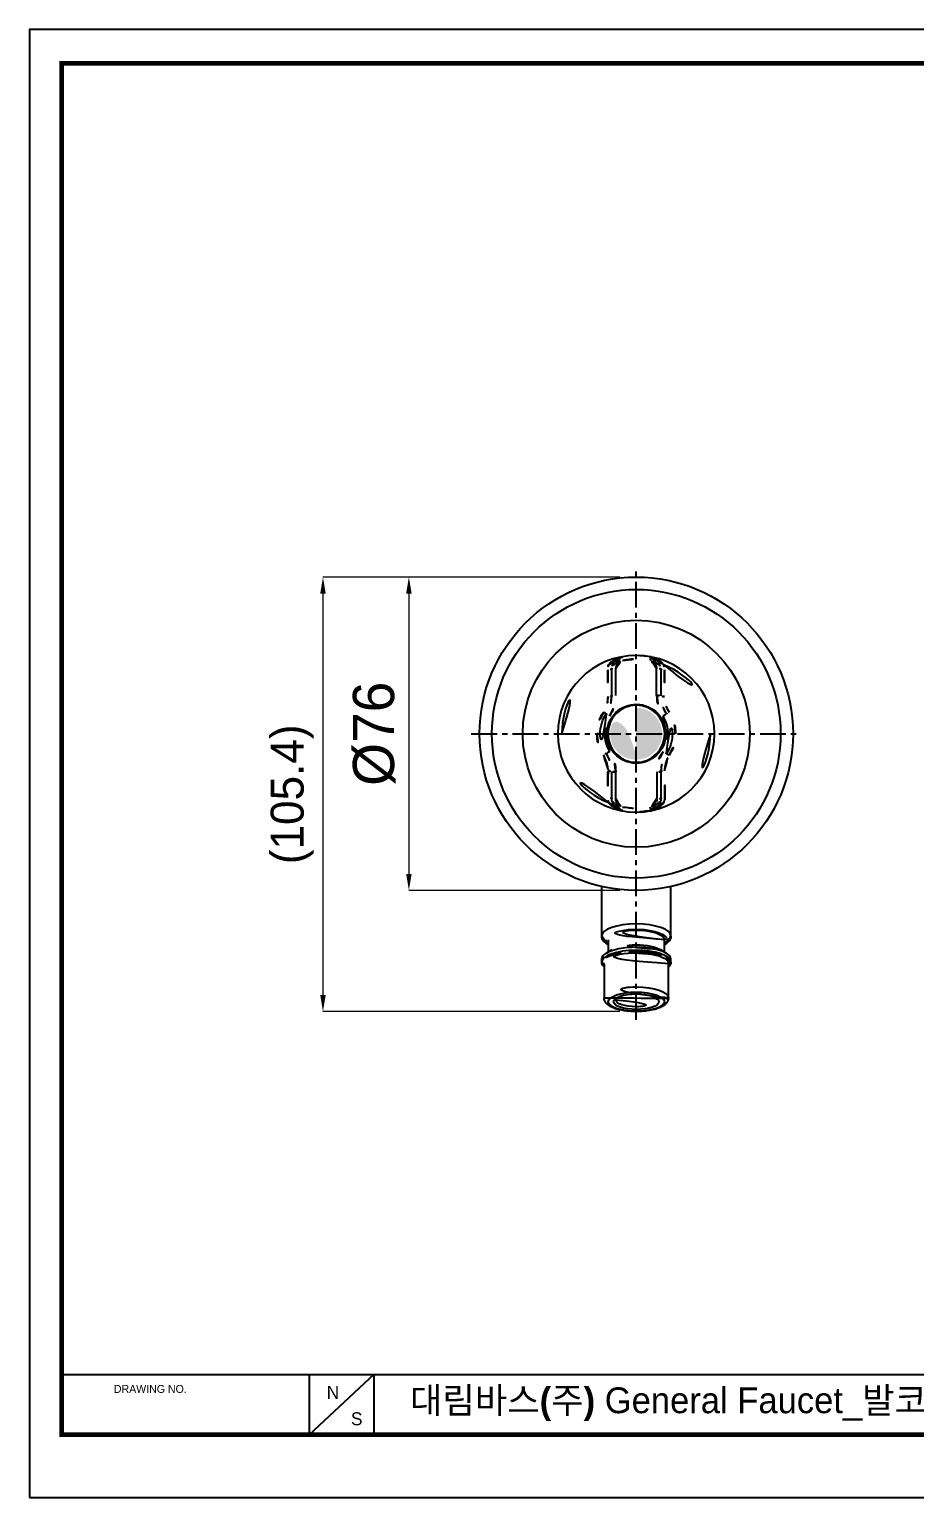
# Model space of a CAD drawing. Extents: x 16296679582 to 16296680068, y -37409616349 to -37409615993.
# Drawn here: x 16296679581.7 to 16296679796.3, y -37409616348.8 to -37409615992.6 of the extents above; entities that cross this region are included whole.
import ezdxf

# ---------------------------------------------------------------- set-up
doc = ezdxf.new("R2010")
doc.units = 0
doc.header["$LTSCALE"] = 10
doc.header["$MEASUREMENT"] = 0
doc.header["$PDMODE"] = 3
doc.header["$PDSIZE"] = -10
doc.linetypes.add('CENTER', pattern=[2, 1.25, -0.25, 0.25, -0.25])
doc.layers.get('0').update_dxf_attribs({"linetype": 'CONTINUOUS'})
doc.layers.get('DEFPOINTS').update_dxf_attribs({"linetype": 'CONTINUOUS'})
doc.layers.add('CL', color=2, linetype='CENTER')
doc.layers.add('DWG', color=7, linetype='CONTINUOUS')
doc.styles.add('Daelim Dimension', font='')
doc.styles.get('Daelim Dimension').set_extended_font_data('나눔고딕')
doc.dimstyles.new('DEFAULT', dxfattribs={"dimscale": 2, "dimtxt": 2, "dimasz": 2, "dimexe": 0, "dimexo": 2, "dimgap": 1, "dimtad": 1, "dimdec": 1, "dimzin": 9, "dimdsep": 46, "dimtxsty": 'Daelim Dimension', "dimcen": 0.5, "dimclrd": 252, "dimclre": 252, "dimclrt": 3, "dimadec": 1, "dimazin": 0, "dimtfac": 1, "dimtdec": 1, "dimtix": 1, "dimtmove": 0, "dimatfit": 3, "dimfxl": 1, "dimtolj": 1, "dimtzin": 1, "dimlwd": 9, "dimlwe": 9, "dimarcsym": 0})

# ---------------------------------------------------------------- blocks, each defined once
blk = doc.blocks.new('1111')
at = {"layer": 'DWG'}
h = blk.add_hatch(color=5, dxfattribs=at)
edge = h.paths.add_edge_path()
edge.add_arc((3152.131921102599, -526.1323543896319), 5.315906430424661, 450, 630)
edge.add_line((3152.131921102599, -531.4482608200566), (3152.131921102599, -532.4482608200566))
edge.add_arc((3152.131921102599, -526.1323543896319), 6.315906430424661, 90, 270, ccw=False)
edge.add_line((3152.131921102599, -519.8164479592073), (3152.131921102599, -520.8164479592073))
h = blk.add_hatch(color=5, dxfattribs=at)
edge = h.paths.add_edge_path()
edge.add_arc((3152.131921102599, -526.1323543896319), 6.315906430424661, 270, 450, ccw=False)
edge.add_line((3152.131921102599, -532.4482608200566), (3152.131921102599, -531.4482608200566))
edge.add_arc((3152.131921102599, -526.1323543896319), 5.315906430424661, 270, 450)
edge.add_line((3152.131921102599, -520.8164479592073), (3152.131921102599, -519.8164479592073))
for p, q in [((3146.169274242664, -510.4043351490695), (3146.169274242664, -516.937479600723)), ((3147.169274242664, -516.8853192271636), (3147.169274242664, -510.3105647223542)), ((3157.094567962534, -516.8853192271636), (3157.094567962534, -510.3105647223542)), ((3158.094567962534, -510.4043351490695), (3158.094567962534, -516.937479600723)), ((3160.844567962534, -526.1332667110997), (3161.627386030587, -526.1332667110997)), ((3146.094567962534, -542.4599319851646), (3146.094567962534, -535.3290537584726)), ((3147.094567962534, -535.3783280862391), (3147.094567962534, -542.5485351108314)), ((3157.094567962534, -542.5485351108314), (3157.094567962534, -535.3783280862391)), ((3158.094567962534, -535.3290537584725), (3158.094567962534, -542.4599319851646))]:
    blk.add_line(p, q, dxfattribs=at)
for centre, radius in [((3152.131921102599, -526.1332666795977), 19), ((3152.094567962534, -526.1332666795978), 6.913647151898734)]:
    blk.add_circle(centre, radius, dxfattribs=at)
at = {"layer": 'DWG', "extrusion": (0, 0, -1)}
blk.add_circle((-3152.094567962534, -526.1332666795978), 6.999999999999999, dxfattribs=at)
at = {"layer": 'DWG'}
for centre, start, end in [((3152.131921102599, -526.1332666795977), 111.7827410514769, 180), ((3152.131921102599, -526.1332666795977), 0, 68.21725894852307), ((3152.1319211026, -526.1332666795979), 180, 248.2172589485232), ((3152.131921102599, -526.1332666795979), 291.7827410514769, 0)]:
    blk.add_arc(centre, 18, start, end, dxfattribs=at)
for centre, major_axis, ratio, start_param, end_param in [((3148.695769039336, -508.442198607136), (-0.1807228915662656, 0.9835340545522193), 0.01858924203971528, 4.813212724357484, 6.283185307179586), ((3155.418660605601, -508.442198607136), (0.1807228915662661, 0.9835340545522192), 0.01858924203971494, 0, 1.469972582822091), ((3157.057214822469, -510.4092667162404), (-1.038648724253874, 2.543955671191976e-16), 0.0950907479956228, 3.141592653589793, 4.677577212165536), ((3159.057214822469, -510.4092667162404), (0.9613512757461251, -2.354631525397433e-16), 0.199241563999179, 3.141592653589793, 4.662982302497762), ((3145.094567962534, -516.937479600723), (-1, 2.449293598294706e-16), 0.1856353299336046, 1.710435017390815, 3.141592653589793), ((3147.094567962534, -516.937479600723), (-1, 2.449293598294706e-16), 0.05216037355947396, 4.71238898038469, 6.283185307179586), ((3157.094567962534, -516.937479600723), (-1, 2.449293598294706e-16), 0.05216037355947396, 3.141592653589793, 4.71238898038469), ((3159.094567962534, -516.9374796007231), (1, -2.449293598294706e-16), 0.1853670301178238, 3.141592653589793, 4.572828006099774), ((3143.94531423119, -520.7804950963722), (-0.835820895522388, 0.5490022136641652), 0.0002509560878620405, 3.14159265356148, 4.493031372716102), ((3145.616956022235, -521.8784995237005), (-0.835820895522388, 0.5490022136641652), 0.02082162684777737, 4.726064645414557, 6.283185307179586), ((3158.572179902832, -521.8784995237005), (-0.8358208955223883, -0.549002213664165), 0.02082162684777673, 3.141592653589111, 4.698713315354822), ((3160.243821693877, -520.7804950963722), (0.8358208955223883, 0.549002213664165), 0.0005628680594174254, 1.790133676917569, 3.141592653589793), ((3145.616956022235, -530.3880338354951), (-0.8358208955223883, -0.549002213664165), 0.01840880804490759, 0, 1.558705238963191), ((3158.572179902832, -530.3880338354951), (-0.835820895522388, 0.5490022136641652), 0.01840880804490757, 1.582887414626604, 3.141592653590179), ((3143.94531423119, -531.4860382628234), (-0.8358208955223883, -0.549002213664165), 0.0002509560878601525, 1.790153934461879, 3.141592653589793), ((3160.243821764201, -531.4860381557597), (0.8358209027350981, -0.5490022026832732), 0.0005628680629493476, 3.141592653589793, 4.493051630254525), ((3145.094567962534, -535.3290537585012), (-1, 2.449293598294706e-16), 0.1856353299339032, 3.141592653589793, 4.572750289788769), ((3147.094567962534, -535.3290537584726), (-1, 2.449293598294706e-16), 0.04927432776655547, 0, 1.570796326794897), ((3157.094567962534, -535.3290537584726), (-1, 2.449293598294706e-16), 0.04927432776655547, 1.570796326794897, 3.141592653589793), ((3159.094567962534, -535.3290537584726), (1, -2.449293598294706e-16), 0.1853670301178235, 1.710357301079816, 3.141592653589831), ((3145.206627382729, -541.8572666429552), (-0.9613512757461251, 2.354631525397433e-16), 0.199241563999179, 3.141592653589793, 4.662982302497762), ((3145.206627382729, -541.8572666429552), (-0.9613512757461251, 2.354631525397433e-16), 0.199241563999179, 3.141592653589793, 4.662982302497762), ((3147.206627382729, -541.8572666429552), (1.038648724253874, -2.543955671191976e-16), 0.0950907479956228, 3.141592653589793, 4.677577212165536), ((3147.206627382729, -541.8572666429552), (1.038648724253874, -2.543955671191976e-16), 0.0950907479956228, 3.141592653589793, 4.677577212165536), ((3148.845181599597, -543.8243347520596), (-0.1807228915662661, -0.9835340545522192), 0.01858924203971494, 0, 1.469972582822091)]:
    blk.add_ellipse(centre, major_axis=major_axis, ratio=ratio, start_param=start_param, end_param=end_param, dxfattribs=at)
at = {"layer": 'DWG', "extrusion": (0, 0, -1)}
for centre, major_axis, ratio, start_param, end_param in [((3148.845181599597, -508.442198607136), (-0.1807228915662657, 0.9835340545522193), 0.01858924203971494, 0, 1.469972582822091), ((3145.206627382729, -510.4092667162404), (-0.9613512757461251, 1.177315762698716e-16), 0.199241563999179, 3.141592653589793, 4.662982302497762), ((3145.206627382729, -510.4092667162404), (-0.9613512757461251, 1.177315762698716e-16), 0.199241563999179, 3.141592653589793, 4.662982302497762), ((3147.206627382729, -510.4092667162404), (1.038648724253874, -1.271977835595988e-16), 0.0950907479956228, 3.141592653589793, 4.677577212165536), ((3147.206627382729, -510.4092667162404), (1.038648724253874, -1.271977835595988e-16), 0.0950907479956228, 3.141592653589793, 4.677577212165536), ((3148.695769039336, -543.8243347520596), (-0.1807228915662659, -0.9835340545522192), 0.01858924203971528, 4.813212724357484, 6.283185307179586), ((3155.418660605601, -543.8243347520596), (0.1807228915662657, -0.9835340545522193), 0.01858924203971494, 0, 1.469972582822091), ((3157.057214822469, -541.8572666429552), (-1.038648724253874, 1.271977835595988e-16), 0.0950907479956228, 3.141592653589793, 4.677577212165536), ((3159.057214822469, -541.8572666429552), (0.9613512757461251, -1.177315762698716e-16), 0.199241563999179, 3.141592653589793, 4.662982302497762)]:
    blk.add_ellipse(centre, major_axis=major_axis, ratio=ratio, start_param=start_param, end_param=end_param, dxfattribs=at)
at = {"layer": 'DWG'}
for points, knots in [([(3145.452334670443, -509.4185089758321), (3145.741808754786, -508.998972029145), (3145.954990022663, -508.830585167296), (3146.535558952097, -508.3980071981812), (3146.911763445902, -508.1444980736262), (3147.306584613551, -507.9383582165638), (3147.73290040949, -507.7157747168949), (3148.189447336022, -507.5472061263326), (3148.657202454632, -507.4600027416491), (3148.660830019457, -507.4593313186083), (3148.66445870803, -507.4586645525837)], [0, 0, 0, 0, 0.2191036285856661, 0.2191036285856661, 0.5921976575632161, 0.5921976575632161, 0.5921976575632161, 0.9968576366506688, 0.9968576366506688, 1, 1, 1, 1]), ([(3148.66445870803, -507.4586645525837), (3148.299893190508, -507.5256529137769), (3147.942132046197, -507.663671276036), (3147.340380353614, -508.0363125349371), (3147.080519249812, -508.2660686300596), (3146.657742645602, -508.7915551080945), (3146.48901045589, -509.0946367391748), (3146.26503176956, -509.730579496799), (3146.206627382729, -510.072242409016), (3146.169274242664, -510.4046984890778)], [0, 0, 0, 0, 0.2685142131459307, 0.2685142131459307, 0.512259340304702, 0.512259340304702, 0.7561829757879218, 0.7561829757879218, 1, 1, 1, 1]), ([(3147.169274242664, -510.3178367277894), (3147.206627382729, -510.0918843898994), (3147.245522059167, -509.862942677992), (3147.394812731362, -509.4367238002515), (3147.5072006501, -509.233567816702), (3147.789032009958, -508.8813359939251), (3147.962210235173, -508.7272402861138), (3148.363371355668, -508.4774467887413), (3148.601938927028, -508.3848024825567), (3148.845181599597, -508.3398605021144)], [0, 0, 0, 0, 0.2445546041332508, 0.2445546041332508, 0.4888612149988381, 0.4888612149988381, 0.7323846912672245, 0.7323846912672245, 1, 1, 1, 1]), ([(3157.094567962534, -510.3178367277894), (3157.057214822469, -510.0918843898994), (3157.01832014603, -509.862942677992), (3156.869029473835, -509.4367238002515), (3156.756641555098, -509.233567816702), (3156.47481019524, -508.8813359939251), (3156.301631970025, -508.7272402861138), (3155.900470849529, -508.4774467887413), (3155.66190327817, -508.3848024825567), (3155.418660605601, -508.3398605021144)], [0, 0, 0, 0, 0.2445546041332508, 0.2445546041332508, 0.4888612149988381, 0.4888612149988381, 0.7323846912672245, 0.7323846912672245, 1, 1, 1, 1]), ([(3155.599383497168, -507.4586645525837), (3155.963949014691, -507.5256529137769), (3156.321710159001, -507.663671276036), (3156.923461851583, -508.0363125349371), (3157.183322955386, -508.2660686300596), (3157.606099559596, -508.7915551080945), (3157.774831749308, -509.0946367391748), (3157.998810435638, -509.730579496799), (3158.057214822469, -510.072242409016), (3158.094567962534, -510.4046984890778)], [0, 0, 0, 0, 0.2685142131459307, 0.2685142131459307, 0.512259340304702, 0.512259340304702, 0.7561829757879218, 0.7561829757879218, 1, 1, 1, 1]), ([(3158.811507534755, -509.4185089758321), (3158.522033450412, -508.998972029145), (3158.308852182534, -508.830585167296), (3157.728283253101, -508.3980071981812), (3157.352078759296, -508.1444980736262), (3156.957257591647, -507.9383582165638), (3156.530941795708, -507.7157747168949), (3156.074394869176, -507.5472061263326), (3155.606639750567, -507.4600027416491), (3155.603012185741, -507.4593313186083), (3155.599383497168, -507.4586645525837)], [0, 0, 0, 0, 0.2191036285856661, 0.2191036285856661, 0.5921976575632161, 0.5921976575632161, 0.5921976575632161, 0.9968576366506688, 0.9968576366506688, 1, 1, 1, 1]), ([(3145.256042094098, -510.6006830897704), (3145.259854515317, -511.0533173366628), (3145.263627703087, -511.5055082665442), (3145.281586554451, -513.6775849623258), (3145.295380302143, -515.3946907218309), (3145.308382613588, -517.1210443375697)], [0.08457129860962714, 0.08457129860962714, 0.08457129860962714, 0.08457129860962714, 0.2750500179552894, 0.2750500179552894, 1, 1, 1, 1]), ([(3159.0078001111, -510.6006830897704), (3159.003987689881, -511.0533173366628), (3159.000214502111, -511.5055082665442), (3158.982255650747, -513.6775849623258), (3158.968461903055, -515.3946907218309), (3158.95545959161, -517.1210443375697)], [0.08457129860962714, 0.08457129860962714, 0.08457129860962714, 0.08457129860962714, 0.2750500179552894, 0.2750500179552894, 1, 1, 1, 1]), ([(3145.104996182233, -527.6393829858683), (3144.706959463308, -525.7921775565572), (3145.075804992518, -523.8224607289586), (3147.099555174848, -520.6878369425041), (3148.761378177682, -519.538442011742), (3152.407852675179, -518.750603255709), (3154.382470876796, -519.1010796767265), (3157.555623287326, -521.1469826395535), (3158.689700083476, -522.8000843638082), (3159.47740760659, -526.4487834511441), (3159.115369365235, -528.437174619595), (3157.0959569009, -531.572545383557), (3155.45148619379, -532.7220439591501), (3151.764217016715, -533.5205364258222), (3149.791150337475, -533.1547965703402), (3146.65256396273, -531.132487341675), (3145.503032901157, -529.4865884151794), (3145.104996182233, -527.6393829858683)], [0, 0, 0, 0, 0.125, 0.125, 0.25, 0.25, 0.375, 0.375, 0.5, 0.5, 0.625, 0.625, 0.75, 0.75, 0.875, 0.875, 1, 1, 1, 1]), ([(3144.781135126713, -530.9370360491592), (3143.842607341494, -529.5081872860931), (3143.346015364318, -527.8309119924236), (3143.343126949368, -524.4505746801586), (3143.842640898222, -522.7582949851214), (3144.781135126713, -521.3294973100363)], [0, 0, 0, 0, 0.5, 0.5, 1, 1, 1, 1]), ([(3145.616956022235, -521.8535902639302), (3144.784900128658, -523.1273288487426), (3144.343306729746, -524.6339360548056), (3144.345834726329, -527.6428777965938), (3144.784848627655, -529.136239625227), (3145.616956022235, -530.4100570494726)], [0, 0, 0, 0, 0.5, 0.5, 1, 1, 1, 1]), ([(3158.572179902832, -530.4100570494726), (3159.404277273258, -529.1362549705331), (3159.84585450811, -527.6295716853886), (3159.843275661147, -524.6206441831526), (3159.404247773881, -523.127347184251), (3158.572179902832, -521.8535902639302)], [0, 0, 0, 0, 0.5, 0.5, 1, 1, 1, 1]), ([(3159.408000798355, -521.3294973100363), (3160.346493995426, -522.7582934148511), (3160.843097962813, -524.4355124731447), (3160.846031372987, -527.8158345643553), (3160.346531889802, -529.5081822525715), (3159.408000798355, -530.9370360491592)], [0, 0, 0, 0, 0.5, 0.5, 1, 1, 1, 1]), ([(3143.344568328574, -526.1332666796031), (3143.344500556957, -526.133266679596), (3143.343704235668, -526.1332666795923), (3143.335945296815, -526.1332666795987), (3143.317399508393, -526.1332666795976), (3143.250259224698, -526.1332666795976), (3143.194261540667, -526.133266679598), (3143.054070337726, -526.1332666795981), (3142.967943884248, -526.1332666795986), (3142.777892380254, -526.1332666795985), (3142.671346404302, -526.1332666795976), (3142.562103328574, -526.1332666795978)], [0, 0, 0, 0, 0.04968948076494056, 0.04968948076494056, 0.2493040820999173, 0.2493040820999173, 0.4995381940075108, 0.4995381940075108, 0.7497690603098596, 0.7497690603098596, 1, 1, 1, 1]), ([(3145.233753293726, -535.145225337902), (3145.238137126959, -534.5588822148561), (3145.167041377147, -533.96355992952), (3144.913344436229, -532.9734523212188), (3144.765856249674, -532.5639583361675), (3144.448712134597, -531.8952168903912), (3144.296772690596, -531.6247496475926), (3144.1273255629, -531.3667786439051)], [0, 0, 0, 0, 0.4473026206294257, 0.4473026206294257, 0.770161367910332, 0.770161367910332, 1, 1, 1, 1]), ([(3160.061659749785, -531.3670439563808), (3159.736908958502, -531.8614971951571), (3159.476206471453, -532.4046957221178), (3159.112478712329, -533.5162994314126), (3159.003660703319, -534.0939563725806), (3158.958530863114, -534.8270127651459), (3158.954261608028, -534.9864293577232), (3158.95545959161, -535.145489021626)], [0, 0, 0, 0, 0.4431164519598074, 0.4431164519598074, 0.8797940511700068, 0.8797940511700068, 1, 1, 1, 1]), ([(3145.176411741484, -542.2690021619451), (3145.18198041195, -541.6147776259057), (3145.187460382697, -540.9616772720786), (3145.207087871007, -538.5888326501373), (3145.220845511157, -536.8716572392199), (3145.233753293726, -535.145225337902)], [0, 0, 0, 0, 0.2750311495167411, 0.2750311495167411, 1, 1, 1, 1]), ([(3158.95545959161, -535.145489021626), (3158.960392757929, -535.8004794477004), (3158.965457194181, -536.4541869553552), (3158.984164413422, -538.8282646398478), (3158.99825687799, -540.5446559511314), (3159.012901632776, -542.2690306531838)], [0, 0, 0, 0, 0.2750545028875749, 0.2750545028875749, 1, 1, 1, 1]), ([(3145.452334670443, -542.8480243833635), (3145.741808754786, -543.2675613300506), (3145.954990022663, -543.4359481918996), (3146.535558952097, -543.8685261610144), (3146.911763445902, -544.1220352855694), (3147.306584613551, -544.3281751426318), (3147.73290040949, -544.5507586423007), (3148.189447336022, -544.719327232863), (3148.657202454632, -544.8065306175465), (3148.660830019457, -544.8072020405873), (3148.66445870803, -544.8078688066119)], [0, 0, 0, 0, 0.2191036285856661, 0.2191036285856661, 0.5921976575632161, 0.5921976575632161, 0.5921976575632161, 0.9968576366506688, 0.9968576366506688, 1, 1, 1, 1]), ([(3148.66445870803, -544.8078688066119), (3148.299893190508, -544.7408804454187), (3147.942132046197, -544.6028620831596), (3147.340380353614, -544.2302208242585), (3147.080519249812, -544.000464729136), (3146.657742645602, -543.4749782511011), (3146.48901045589, -543.1718966200208), (3146.26503176956, -542.5359538623966), (3146.206627382729, -542.1942909501796), (3146.169274242664, -541.8618348701178)], [0, 0, 0, 0, 0.2685142131459307, 0.2685142131459307, 0.512259340304702, 0.512259340304702, 0.7561829757879218, 0.7561829757879218, 1, 1, 1, 1]), ([(3147.169274242664, -541.9486966314062), (3147.206627382729, -542.1746489692962), (3147.245522059167, -542.4035906812036), (3147.394812731362, -542.8298095589441), (3147.5072006501, -543.0329655424936), (3147.789032009958, -543.3851973652705), (3147.962210235173, -543.5392930730818), (3148.363371355668, -543.7890865704543), (3148.601938927028, -543.8817308766389), (3148.845181599597, -543.9266728570811)], [0, 0, 0, 0, 0.2445546041332508, 0.2445546041332508, 0.4888612149988381, 0.4888612149988381, 0.7323846912672245, 0.7323846912672245, 1, 1, 1, 1]), ([(3157.094567962534, -541.9486966314062), (3157.057214822469, -542.1746489692962), (3157.01832014603, -542.4035906812036), (3156.869029473835, -542.8298095589441), (3156.756641555098, -543.0329655424936), (3156.47481019524, -543.3851973652705), (3156.301631970025, -543.5392930730818), (3155.900470849529, -543.7890865704543), (3155.66190327817, -543.8817308766389), (3155.418660605601, -543.9266728570811)], [0, 0, 0, 0, 0.2445546041332508, 0.2445546041332508, 0.4888612149988381, 0.4888612149988381, 0.7323846912672245, 0.7323846912672245, 1, 1, 1, 1]), ([(3155.599383497168, -544.8078688066119), (3155.963949014691, -544.7408804454187), (3156.321710159001, -544.6028620831596), (3156.923461851583, -544.2302208242585), (3157.183322955386, -544.000464729136), (3157.606099559596, -543.4749782511011), (3157.774831749308, -543.1718966200208), (3157.998810435638, -542.5359538623966), (3158.057214822469, -542.1942909501796), (3158.094567962534, -541.8618348701178)], [0, 0, 0, 0, 0.2685142131459307, 0.2685142131459307, 0.512259340304702, 0.512259340304702, 0.7561829757879218, 0.7561829757879218, 1, 1, 1, 1]), ([(3158.811507534755, -542.8480243833635), (3158.522033450412, -543.2675613300506), (3158.308852182534, -543.4359481918996), (3157.728283253101, -543.8685261610144), (3157.352078759296, -544.1220352855694), (3156.957257591647, -544.3281751426318), (3156.530941795708, -544.5507586423007), (3156.074394869176, -544.719327232863), (3155.606639750567, -544.8065306175465), (3155.603012185741, -544.8072020405873), (3155.599383497168, -544.8078688066119)], [0, 0, 0, 0, 0.2191036285856661, 0.2191036285856661, 0.5921976575632161, 0.5921976575632161, 0.5921976575632161, 0.9968576366506688, 0.9968576366506688, 1, 1, 1, 1])]:
    blk.add_open_spline(points, degree=3, knots=knots, dxfattribs=at)
for points in [[(3148.51504614777, -507.4586645525837), (3150.876491930902, -507.0247524696931), (3153.237937714035, -507.0247524696931), (3155.599383497168, -507.4586645525837)], [(3155.418660605601, -508.3398605021144), (3153.17769675018, -507.9258157430329), (3150.936732894758, -507.9258157430329), (3148.695769039336, -508.3398605021144)], [(3145.45233467044, -509.4185089758402), (3145.339850699324, -509.8021909509063), (3145.281054149192, -510.2045643643021), (3145.256042094099, -510.6006830897783)], [(3158.811507534758, -509.4185089758402), (3158.923991505875, -509.8021909509063), (3158.982788056006, -510.2045643643021), (3159.0078001111, -510.6006830897783)], [(3144.1273255629, -520.8997547152904), (3144.869694975245, -519.7695509460463), (3145.243674945802, -518.4483412715758), (3145.233753293726, -517.1213080212935)], [(3144.781135126713, -521.3294973100363), (3145.639035068804, -520.0233993016484), (3146.094567962534, -518.4978422591748), (3146.094567962534, -516.937479600723)], [(3147.094567962534, -516.8853192271636), (3147.094567962534, -518.6495606809096), (3146.58296791225, -520.3747874248461), (3145.616956022235, -521.8535902639302)], [(3158.572179902832, -521.8535902639302), (3157.606187964576, -520.3748179676539), (3157.094567962534, -518.6495317348557), (3157.094567962534, -516.8853192271636)], [(3158.094567962534, -516.937479600723), (3158.094567962534, -518.4978234889982), (3158.550104645077, -520.0234050698754), (3159.408000798355, -521.3294973100363)], [(3158.95545959161, -517.1210443375697), (3158.945461118887, -518.4485698017708), (3159.319189198315, -519.7690318990184), (3160.061659749785, -520.8994894028148)], [(3142.562103328581, -526.133266679598), (3142.561269576331, -524.2862245377447), (3143.105684354372, -522.4551296074852), (3144.1273255629, -520.8997547152904)], [(3145.304564191185, -520.2826955862423), (3145.326050006277, -520.2738185839219), (3145.347552197017, -520.2649348158974), (3145.369070446635, -520.2560444130446)], [(3160.061659749785, -520.8994894028148), (3161.083279348304, -522.4549686590435), (3161.627380505749, -524.2861035190817), (3161.627386030587, -526.1332666795977)], [(3144.1273255629, -531.3667786439051), (3143.107119612586, -529.8135888285967), (3142.561258938294, -527.9915836980441), (3142.562103328581, -526.1332666795968)], [(3161.627386030587, -526.1332666795977), (3161.627380505763, -527.9804497364902), (3161.083291080365, -529.8115468373625), (3160.061659749785, -531.3670439563808)], [(3145.616956022235, -530.4100570494726), (3146.582899920951, -531.8887558052354), (3147.094567962534, -533.6140244388706), (3147.094567962534, -535.3783280862391)], [(3157.094567962534, -535.3783280862391), (3157.094567962534, -533.6139972225607), (3157.606216927784, -531.8887850079142), (3158.572179902832, -530.4100570494726)], [(3146.094567962534, -535.3290537584726), (3146.094567962534, -533.7686076341157), (3145.638977308657, -532.2430461214026), (3144.781135126713, -530.9370360491592)], [(3159.408000798355, -530.9370360491592), (3158.550155737998, -532.2430505036039), (3158.094567962534, -533.7685906850285), (3158.094567962534, -535.3290537584726)], [(3158.884571733884, -531.9838377729526), (3158.862728724369, -531.9928623524398), (3158.840877559633, -532.0018903013093), (3158.81901833197, -532.0109215814284)], [(3145.45233467044, -542.8480243833554), (3145.339850699324, -542.4643424082893), (3145.281054149192, -542.0619689948935), (3145.256042094098, -541.6658502694173)], [(3148.51504614777, -544.8078688066119), (3150.876491930902, -545.2417808895025), (3153.237937714035, -545.2417808895025), (3155.599383497168, -544.8078688066119)], [(3155.418660605601, -543.9266728570811), (3153.17769675018, -544.3407176161627), (3150.936732894758, -544.3407176161627), (3148.695769039336, -543.9266728570811)], [(3158.811507534758, -542.8480243833554), (3158.923991505875, -542.4643424082893), (3158.982788056006, -542.0619689948935), (3159.0078001111, -541.6658502694173)]]:
    blk.add_open_spline(points, degree=3, dxfattribs=at)
blk = doc.blocks.new('*D42')
at = {"color": 5, "lineweight": 9, "transparency": 16777216}
for p, q in [((16296679724.84817, -37409616125.45889), (16296679652.88064, -37409616125.45889)), ((16296679652.88064, -37409616129.45889), (16296679652.88064, -37409616226.8409)), ((16296679724.84817, -37409616230.8409), (16296679652.88064, -37409616230.8409))]:
    blk.add_line(p, q, dxfattribs=at)
at = {"color": 5, "transparency": 16777216}
for points in [[(16296679652.21397, -37409616129.45889), (16296679653.5473, -37409616129.45889), (16296679652.88064, -37409616125.45889)], [(16296679652.21397, -37409616226.8409), (16296679653.5473, -37409616226.8409), (16296679652.88064, -37409616230.8409)]]:
    blk.add_solid(points, dxfattribs=at)
at = {"layer": 'DEFPOINTS', "color": 0, "transparency": 16777216}
for p in [(16296679728.84817, -37409616125.45889), (16296679652.88064, -37409616230.8409), (16296679728.84817, -37409616230.8409)]:
    blk.add_point(p, dxfattribs=at)
at = {"color": 7, "transparency": 16777216, "insert": (16296679645.39853, -37409616178.14989), "char_height": 8, "attachment_point": 5, "rotation": 90, "style": 'Daelim Dimension'}
blk.add_mtext('\\A1;(105.4)', dxfattribs=at)
blk = doc.blocks.new('*D43')
at = {"color": 5, "lineweight": 9, "transparency": 16777216}
for p, q in [((16296679724.84817, -37409616125.45889), (16296679673.71246, -37409616125.45889)), ((16296679673.71246, -37409616129.45889), (16296679673.71246, -37409616197.45889)), ((16296679724.84817, -37409616201.45889), (16296679673.71246, -37409616201.45889))]:
    blk.add_line(p, q, dxfattribs=at)
at = {"color": 5, "transparency": 16777216}
for points in [[(16296679673.0458, -37409616129.45889), (16296679674.37913, -37409616129.45889), (16296679673.71246, -37409616125.45889)], [(16296679673.0458, -37409616197.45889), (16296679674.37913, -37409616197.45889), (16296679673.71246, -37409616201.45889)]]:
    blk.add_solid(points, dxfattribs=at)
at = {"layer": 'DEFPOINTS', "color": 0, "transparency": 16777216}
for p in [(16296679728.84817, -37409616125.45889), (16296679673.71246, -37409616201.45889), (16296679728.84817, -37409616201.45889)]:
    blk.add_point(p, dxfattribs=at)
at = {"color": 7, "transparency": 16777216, "insert": (16296679665.32477, -37409616163.45889), "char_height": 8, "attachment_point": 5, "rotation": 90, "style": 'Daelim Dimension'}
blk.add_mtext('\\A1;{\\H1.25x;\\C256;Ø76}', dxfattribs=at)

msp = doc.modelspace()

# ---------------------------------------------------------------- linework, layer by layer
at = {"color": 5}
msp.add_line((16296679589.51434, -37409616318.91351), (16296679980.90751, -37409616318.91351), dxfattribs=at)
at = {"color": 5, "ltscale": 40}
for p, q in [((16296679649.50952, -37409616318.91351), (16296679649.50952, -37409616333.56038)), ((16296679649.50952, -37409616318.91351), (16296679649.50952, -37409616333.56038)), ((16296679665.18531, -37409616318.91351), (16296679649.50952, -37409616333.56038)), ((16296679665.18531, -37409616318.91351), (16296679649.50952, -37409616333.56038)), ((16296679665.18531, -37409616318.91351), (16296679665.18531, -37409616333.56038)), ((16296679665.18531, -37409616318.91351), (16296679665.18531, -37409616333.56038))]:
    msp.add_line(p, q, dxfattribs=at)
at = {"ltscale": 0.5}
msp.add_line((16296679589.51434, -37409616333.505), (16296679589.51434, -37409616333.505), dxfattribs=at)
msp.add_lwpolyline([(16296679581.69809, -37409616348.75546), (16296680067.77809, -37409616348.75546), (16296680067.77809, -37409615992.59546), (16296679581.69809, -37409615992.59546)], close=True, dxfattribs=at)
at = {"color": 5, "linetype": 'ByBlock', "lineweight": 200, "const_width": 1.12}
msp.add_lwpolyline([(16296679589.51434, -37409616333.505), (16296680059.91434, -37409616333.505), (16296680059.91434, -37409616000.86501), (16296679589.51434, -37409616000.86501)], close=True, dxfattribs=at)
at = {"layer": 'CL', "ltscale": 0.5}
for p, q in [((16296679728.84817, -37409616232.86826), (16296679728.84817, -37409616123.45889)), ((16296679688.84817, -37409616163.45889), (16296679768.84817, -37409616163.45889))]:
    msp.add_line(p, q, dxfattribs=at)
at = {"layer": 'DWG'}
for p, q in [((16296679720.44973, -37409616200.5192), (16296679720.44973, -37409616212.48008)), ((16296679737.24973, -37409616212.48008), (16296679737.24973, -37409616200.51849)), ((16296679720.44973, -37409616212.48008), (16296679720.44974, -37409616212.48403)), ((16296679722.04973, -37409616213.41978), (16296679722.04973, -37409616216.38842)), ((16296679735.64973, -37409616216.38842), (16296679735.64973, -37409616213.41978)), ((16296679720.44973, -37409616218.11824), (16296679720.44973, -37409616218.86999)), ((16296679722.90415, -37409616215.86194), (16296679721.50518, -37409616216.72401)), ((16296679736.19428, -37409616216.72401), (16296679734.79532, -37409616215.86194)), ((16296679737.24973, -37409616218.86999), (16296679737.24973, -37409616218.11824)), ((16296679721.04973, -37409616219.24586), (16296679721.04973, -37409616227.51516)), ((16296679736.64973, -37409616227.51516), (16296679736.64973, -37409616219.24586))]:
    msp.add_line(p, q, dxfattribs=at)
for radius in [38, 35, 27.53589838486067]:
    msp.add_circle((16296679728.84817, -37409616163.45889), radius, dxfattribs=at)
for centre, major_axis, ratio, start_param, end_param in [((16296679728.84974, -37409616212.48008), (-8.400000000000002, 5.143516556418885e-16), 0.342020143325664, 3.142967185729316, 6.283185307179586), ((16296679728.84974, -37409616213.41978), (7.400000000000003, 0), 0.3420201433256643, 0, 3.141592842469978), ((16296679728.84974, -37409616213.41978), (7.400000000000003, 0), 0.3420201433256643, 3.141592464709536, 3.547152504564139), ((16296679728.84974, -37409616213.41978), (6.8, 0), 0.342020143325664, 0, 3.141592551948876), ((16296679728.84974, -37409616213.41978), (7.400000000000003, 0), 0.3420201433256643, 5.877723388927388, 6.283185307179586), ((16296679728.84974, -37409616218.11824), (8.400000000000002, 0), 0.3420201433256616, 0, 3.141592654322995), ((16296679728.84974, -37409616218.86999), (-8.400000000000002, 5.143516556418885e-16), 0.342020143325664, 3.169670598769585, 6.279258435593784), ((16296679728.84974, -37409616219.05793), (8.200000000000003, 0), 0.3420201433256641, 2.340093838203591, 3.141592618898251), ((16296679728.84974, -37409616219.05793), (8, 0), 0.342020143325664, 2.044293275465076, 3.141592583242126), ((16296679728.84974, -37409616219.24586), (7.8, 0), 0.3420201433256639, 0, 3.141592761422045), ((16296679728.84974, -37409616216.99061), (6.8, 0), 0.342020143325664, 0.5066800207529487, 2.634814527770204), ((16296679728.84974, -37409616219.05793), (8.200000000000003, 0), 0.3420201433256641, 0.7335619552296453, 2.340093838203592), ((16296679728.84974, -37409616219.05793), (8, 0), 0.342020143325664, 1.092194318778999, 2.044293275465076), ((16296679728.84974, -37409616219.05793), (8, 0), 0.342020143325664, 0, 1.092194372156964), ((16296679728.84974, -37409616219.05793), (8.200000000000003, 0), 0.3420201433256641, 0, 0.7335618180687059), ((16296679728.84974, -37409616219.05793), (8.200000000000003, 0), 0.3420201433256641, 3.141592618898295, 3.455261144926833), ((16296679728.84974, -37409616219.05793), (8, 0), 0.342020143325664, 3.141592583242145, 3.365627564049787), ((16296679728.84974, -37409616219.05793), (8, 0), 0.342020143325664, 6.059052389139321, 6.283185307179586), ((16296679728.84974, -37409616219.05793), (8.200000000000003, 0), 0.3420201433256641, 5.969614981105179, 6.283185307179586), ((16296679728.84974, -37409616218.86999), (-8.400000000000002, 5.143516556418885e-16), 0.342020143325664, 3.141592652856528, 3.169670598769589), ((16296679728.84974, -37409616227.51516), (-7.8, 4.776122516674677e-16), 0.3420201433256639, 3.142181804540844, 6.282105375369582), ((16296679728.84974, -37409616227.98501), (5, 0), 0.3420201433256636, 2.894192473528882, 3.141592875622522), ((16296679728.84974, -37409616227.98501), (5, 0), 0.3420201433256636, 3.141592875622567, 6.283185307179586), ((16296679728.84974, -37409616227.98501), (5, 0), 0.3420201433256636, 0, 0.2473023541106998)]:
    msp.add_ellipse(centre, major_axis=major_axis, ratio=ratio, start_param=start_param, end_param=end_param, dxfattribs=at)
for major_axis, ratio in [((6.8, 0), 0.3420201433256642), ((-5.499999999999994, 3.367778697655218e-16), 0.3420201433256645)]:
    msp.add_ellipse((16296679728.84974, -37409616228.45486), major_axis=major_axis, ratio=ratio, dxfattribs=at)
for points, knots in [([(16296679720.45606, -37409616212.48753), (16296679720.45366, -37409616212.57578), (16296679720.46308, -37409616212.77784), (16296679720.54072, -37409616213.08887), (16296679720.67904, -37409616213.40909), (16296679720.873, -37409616213.71195), (16296679721.12341, -37409616214.00104), (16296679721.43618, -37409616214.27895), (16296679721.75118, -37409616214.49967), (16296679721.96591, -37409616214.62698), (16296679722.04354, -37409616214.6705)], [0, 0, 0, 0, 0.0924127777550474, 0.2148859984283826, 0.3386116418674716, 0.4673859356141899, 0.6047916738836391, 0.7534814031098812, 0.9134311578265285, 1, 1, 1, 1]), ([(16296679735.65494, -37409616214.67106), (16296679735.76421, -37409616214.60983), (16296679736.01778, -37409616214.45611), (16296679736.36037, -37409616214.20134), (16296679736.66829, -37409616213.90443), (16296679736.90337, -37409616213.60394), (16296679737.07904, -37409616213.29203), (16296679737.1968, -37409616212.95856), (16296679737.2511, -37409616212.681), (16296679737.24537, -37409616212.51603), (16296679737.24201, -37409616212.47328)], [0, 0, 0, 0, 0.1211585854035651, 0.2929559902194515, 0.4413098687471336, 0.5781681437803194, 0.7052913864571467, 0.8257971705175823, 0.9551047412362371, 1, 1, 1, 1]), ([(16296679720.458, -37409616218.85658), (16296679720.45403, -37409616218.89594), (16296679720.44926, -37409616219.02667), (16296679720.50291, -37409616219.24841), (16296679720.62113, -37409616219.51463), (16296679720.80229, -37409616219.77056), (16296679720.96079, -37409616219.93378), (16296679721.04885, -37409616220.01319)], [0, 0, 0, 0, 0.09519051481563671, 0.3175810699151923, 0.5412224223835449, 0.7708792257780842, 1, 1, 1, 1]), ([(16296679736.65042, -37409616220.01338), (16296679736.65282, -37409616220.01122), (16296679736.74903, -37409616219.92416), (16296679736.91726, -37409616219.74799), (16296679737.10211, -37409616219.47448), (16296679737.2148, -37409616219.19285), (16296679737.25769, -37409616218.95678), (16296679737.24483, -37409616218.81909), (16296679737.23768, -37409616218.77543)], [0, 0, 0, 0, 0.005854297351130637, 0.2354506225739729, 0.4631023324926024, 0.6855547676053333, 0.9005397961525243, 1, 1, 1, 1]), ([(16296679721.05536, -37409616227.50946), (16296679721.05309, -37409616227.53349), (16296679721.04406, -37409616227.67102), (16296679721.0886, -37409616227.92208), (16296679721.19088, -37409616228.24563), (16296679721.353, -37409616228.54948), (16296679721.56759, -37409616228.83646), (16296679721.84063, -37409616229.1106), (16296679722.17773, -37409616229.37331), (16296679722.58162, -37409616229.62206), (16296679723.04658, -37409616229.85149), (16296679723.56151, -37409616230.0574), (16296679724.11587, -37409616230.23832), (16296679724.70381, -37409616230.39486), (16296679725.32116, -37409616230.52776), (16296679725.9639, -37409616230.63743), (16296679726.62775, -37409616230.72398), (16296679727.30802, -37409616230.78736), (16296679727.99972, -37409616230.82747), (16296679728.69764, -37409616230.84424), (16296679729.3964, -37409616230.83764), (16296679730.09054, -37409616230.80772), (16296679730.77463, -37409616230.75465), (16296679731.44345, -37409616230.67863), (16296679732.09207, -37409616230.5799), (16296679732.71591, -37409616230.45863), (16296679733.31084, -37409616230.31483), (16296679733.87329, -37409616230.14815), (16296679734.40029, -37409616229.95758), (16296679734.88931, -37409616229.74101), (16296679735.33756, -37409616229.49479), (16296679735.72198, -37409616229.22652), (16296679736.03608, -37409616228.94204), (16296679736.27805, -37409616228.65186), (16296679736.46021, -37409616228.34951), (16296679736.58229, -37409616228.03549), (16296679736.64412, -37409616227.75274), (16296679736.64524, -37409616227.57823), (16296679736.64143, -37409616227.51196)], [0, 0, 0, 0, 0.004875518816581064, 0.02797991030535913, 0.05094212265636249, 0.07443940570574763, 0.0992099589563307, 0.1259345378675951, 0.1550050586361074, 0.1861012240177202, 0.2181651207929903, 0.2500528336742465, 0.2814766759558024, 0.3124622536251828, 0.3431000124373241, 0.3734773764112475, 0.4036653799310678, 0.4337198683347747, 0.4636854058076675, 0.4935989980268031, 0.523493174331936, 0.553395725834593, 0.5833302626526802, 0.6133297035674936, 0.6434316222560303, 0.673681407816188, 0.7041362813965888, 0.7348702604112197, 0.7659791346512422, 0.7975804102460097, 0.8297883996371598, 0.8625991680259745, 0.8911806398697512, 0.9174293706210517, 0.94167563174137, 0.9645561813109196, 0.9866843122346983, 1, 1, 1, 1])]:
    msp.add_open_spline(points, degree=3, knots=knots, dxfattribs=at)

# ---------------------------------------------------------------- block references
at = {"layer": 'DWG', "xscale": -1}
msp.add_blockref('1111', (16296682880.94274, -37409615637.32562), dxfattribs=at)

# ---------------------------------------------------------------- texts
at = {"color": 5, "ltscale": 40, "style": 'Daelim Dimension'}
msp.add_text('DRAWING NO.', height=1.918195080239635, dxfattribs=at).set_placement((16296679602.18744, -37409616323.34475))
at = {"color": 2, "insert": (16296679673.97425, -37409616322.00661), "char_height": 6.265825753824004, "width": 272.0719827405568, "attachment_point": 1, "style": 'Daelim Dimension'}
msp.add_mtext('{\\fPretendard Variable SemiBold|b0|i0|c129|p2;대림바스(주)} General Faucet_발코니 수전 1구_DL G4443', dxfattribs=at)
at = {"char_height": 3.139078924800001, "width": 4.380925219496229, "attachment_point": 1, "style": 'Daelim Dimension'}
for s, insert in [('N', (16296679653.77313, -37409616321.65954)), ('S', (16296679659.66342, -37409616328.05778))]:
    msp.add_mtext(s, dxfattribs=dict(at, insert=insert))

# ---------------------------------------------------------------- dimensions: what is measured, and where the dimension line sits
dim = msp.add_linear_dim(base=(16296679652.88064, -37409616230.8409), p1=(16296679728.84817, -37409616125.45889), p2=(16296679728.84817, -37409616230.8409), angle=90, text='(<>)', dimstyle='DEFAULT', override={"dimtxt": 4, "dimclrd": 5, "dimclre": 5, "dimclrt": 7})
dim.commit()
dim.dimension.update_dxf_attribs({"geometry": '*D42', "text_midpoint": (16296679652.88064, -37409616178.14989), "dimtype": 160})
dim = msp.add_linear_dim(base=(16296679673.71246, -37409616201.45889), p1=(16296679728.84817, -37409616125.45889), p2=(16296679728.84817, -37409616201.45889), angle=90, text='{\\H1.25x;\\C256;Ø76}', dimstyle='DEFAULT', override={"dimtxt": 4, "dimclrd": 5, "dimclre": 5, "dimclrt": 7})
dim.commit()
dim.dimension.update_dxf_attribs({"geometry": '*D43', "text_midpoint": (16296679665.32477, -37409616163.45889)})

doc.saveas('drawing.dxf')
